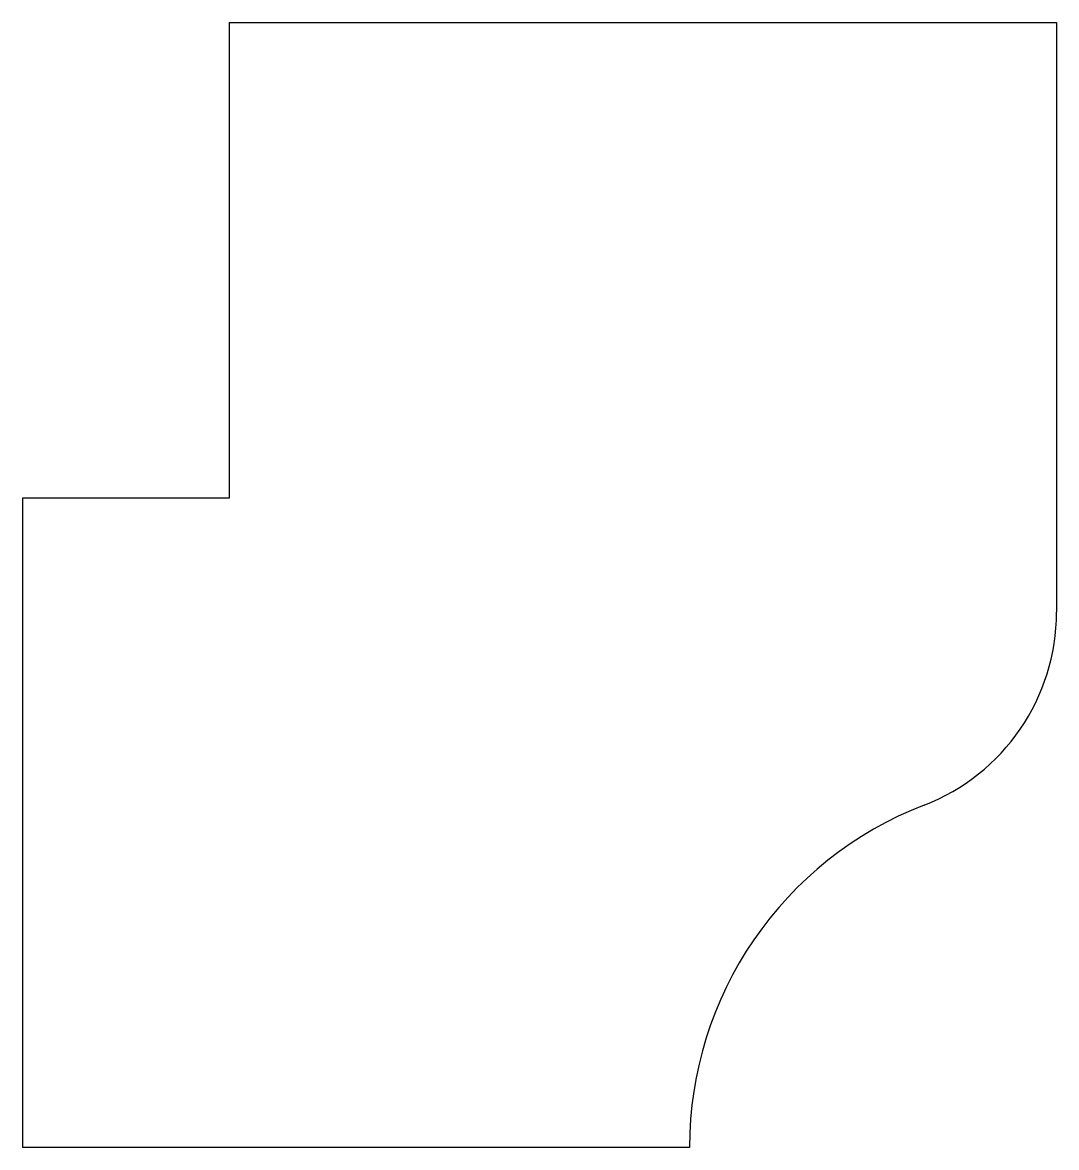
# Model space of a CAD drawing. Extents: x -1 to 4, y -3.14 to 2.3.
import ezdxf

# ---------------------------------------------------------------- set-up
doc = ezdxf.new("R2010")
doc.units = 0
doc.layers.get('0').update_dxf_attribs({"linetype": 'CONTINUOUS'})

msp = doc.modelspace()

# ---------------------------------------------------------------- linework, layer by layer
for p, q in [((0, 2.3), (0, 0)), ((0, 2.3), (4, 2.3)), ((4, 2.3), (4, -0.5505)), ((0, 0), (-1, 0)), ((-1, 0), (-1, -3.1388)), ((2.2252, -3.1388), (-1, -3.1388))]:
    msp.add_line(p, q)
msp.add_arc((3, -0.5505), 1, 291.1239, 0)
at = {"color": 7, "linetype": 'CONTINUOUS'}
msp.add_arc((4, -3.1388), 1.7748, 111.1239, 180, dxfattribs=at)

doc.saveas('drawing.dxf')
